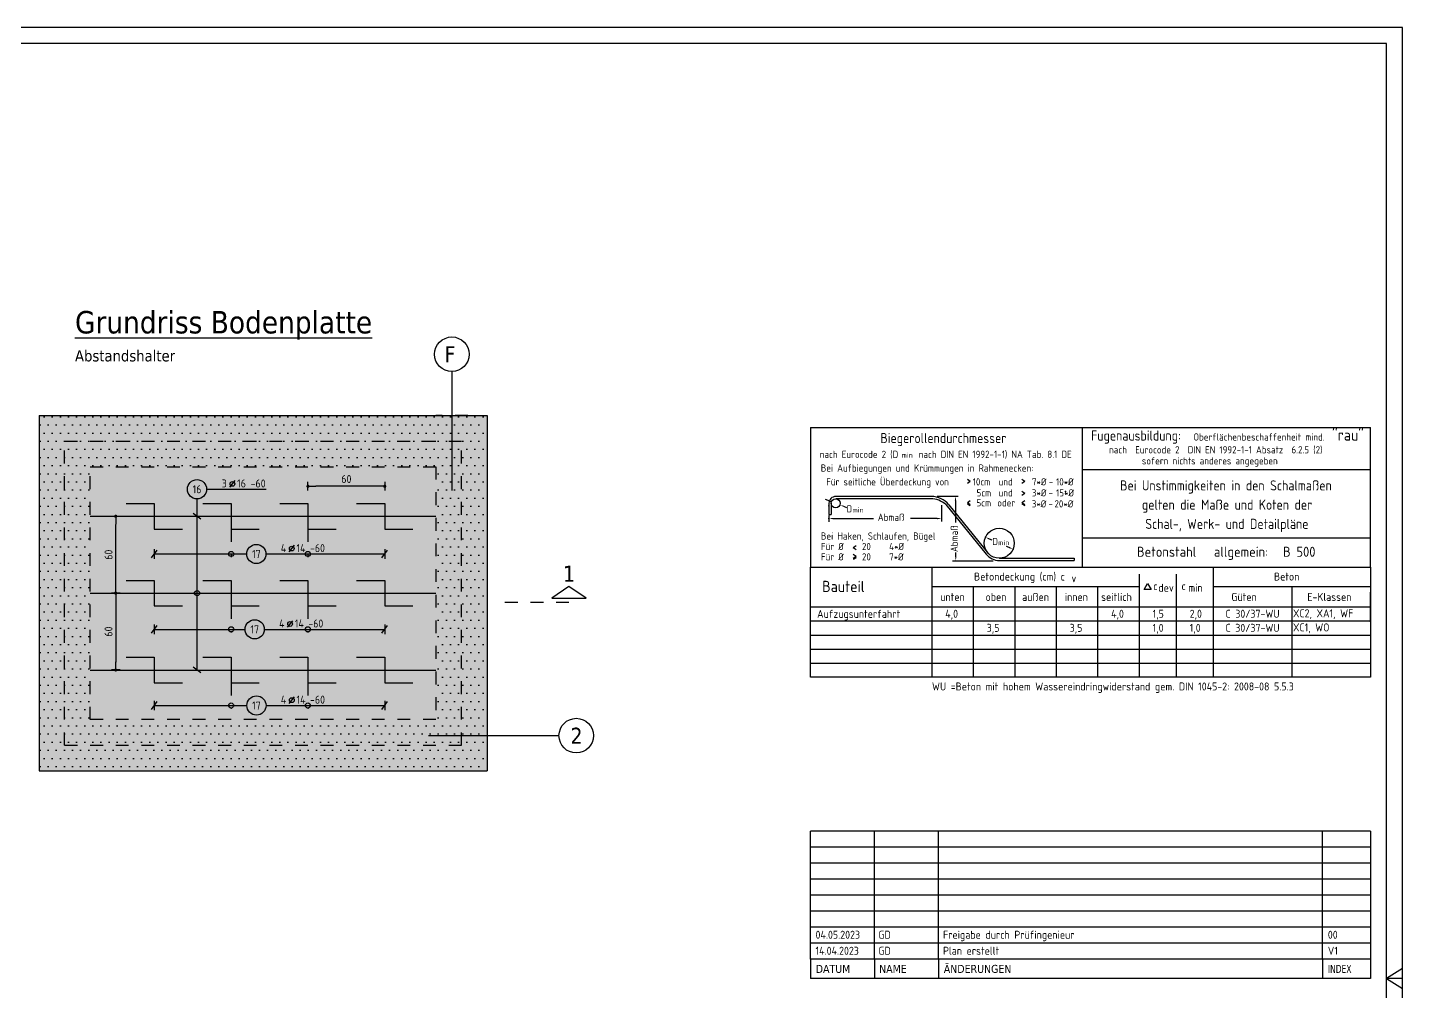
# Model space of a CAD drawing. Extents: x 0 to 42.8, y -1.8 to 41.7.
# Drawn here: x 18.98 to 29.73, y 7.32 to 14.85 of the extents above; entities that cross this region are included whole.
import ezdxf
from ezdxf.enums import TextEntityAlignment as Align

# ---------------------------------------------------------------- set-up
doc = ezdxf.new("R2010")
doc.units = 0
doc.header["$LTSCALE"] = 0.25
for name, pattern in [('AUSGEZOGEN', [1000.01, 1000, 0.01]), ('DIVIDE2', [0.625, 0.25, -0.125, 0, -0.125, 0, -0.125]), ('PUNKT', [0.175, 0.05, -0.125]), ('STRICHPUNKT2', [0.55, 0.25, -0.125, 0.05, -0.125]), ('VERDECKT', [0.375, 0.25, -0.125])]:
    doc.linetypes.add(name, pattern=pattern)
for name, color, linetype in [('2.UG', 7, 'Continuous'), ('ACHSEN', 7, 'Continuous'), ('AFB', 7, 'Continuous'), ('BET-ANS', 7, 'Continuous'), ('BETON', 7, 'Continuous'), ('DRUEBER', 7, 'Continuous'), ('grau_hell', 7, 'Continuous'), ('MASSE', 7, 'Continuous'), ('RAHMEN', 7, 'Continuous'), ('RND', 7, 'Continuous'), ('SCHNITTE', 7, 'Continuous'), ('SFP_Achsen', 7, 'Continuous'), ('STEMPEL', 7, 'Continuous'), ('TEXT', 7, 'Continuous')]:
    doc.layers.add(name, color=color, linetype=linetype)
doc.styles.add('helv', font='tahoma.ttf')
doc.styles.add('txt', font='isocp.shx')
doc.dimstyles.new('DOT_I', dxfattribs={"dimscale": 0.25, "dimtxt": 0.25, "dimasz": 0.25, "dimexe": 0.1, "dimexo": 0.3, "dimgap": 0.1, "dimtad": 1, "dimdec": 3, "dimzin": 3, "dimtxsty": 'txt', "dimblk": 'DOT', "dimblk1": 'DOT', "dimblk2": 'DOT', "dimsah": 1, "dimcen": 0.1, "dimse1": 1, "dimse2": 1, "dimazin": 0, "dimtfac": 1, "dimtdec": 4, "dimtix": 1, "dimtmove": 2, "dimatfit": 3, "dimfxl": 0, "dimtvp": 1, "dimtolj": 1, "dimtzin": 0, "dimarcsym": 0})

# ---------------------------------------------------------------- blocks, each defined once
blk = doc.blocks.new('Plankopf-ER')
at = {"layer": 'RAHMEN', "color": 7, "linetype": 'Continuous'}
for p, q in [((-0.5, 4.6), (-18, 4.6)), ((-18, 4.1), (-18, 4.6)), ((-16, 4.1), (-16, 4.6)), ((-14, 4.1), (-14, 4.6)), ((-2, 4.1), (-2, 4.6)), ((-0.5, 4.6), (-0.5, 4.1)), ((-0.5, 4.1), (-18, 4.1)), ((-18, 3.6), (-18, 4.1)), ((-16, 3.6), (-16, 4.1)), ((-14, 3.6), (-14, 4.1)), ((-2, 3.6), (-2, 4.1)), ((-0.5, 4.1), (-0.5, 3.6)), ((-0.5, 3.6), (-18, 3.6)), ((-18, 3.1), (-18, 3.6)), ((-16, 3.1), (-16, 3.6)), ((-14, 3.1), (-14, 3.6)), ((-2, 3.1), (-2, 3.6)), ((-0.5, 3.6), (-0.5, 3.1)), ((-0.5, 3.1), (-18, 3.1)), ((-18, 2.6), (-18, 3.1)), ((-16, 2.6), (-16, 3.1)), ((-14, 2.6), (-14, 3.1)), ((-2, 2.6), (-2, 3.1)), ((-0.5, 3.1), (-0.5, 2.6)), ((-0.5, 2.6), (-18, 2.6)), ((-18, 2.1), (-18, 2.6)), ((-16, 2.1), (-16, 2.6)), ((-14, 2.1), (-14, 2.6)), ((-2, 2.1), (-2, 2.6)), ((-0.5, 2.6), (-0.5, 2.1)), ((-0.5, 2.1), (-18, 2.1)), ((-18, 1.6), (-18, 2.1)), ((-16, 1.6), (-16, 2.1)), ((-14, 1.6), (-14, 2.1)), ((-2, 1.6), (-2, 2.1)), ((-0.5, 2.1), (-0.5, 1.6)), ((-0.5, 1.6), (-18, 1.6)), ((-18, 1.1), (-18, 1.6)), ((-16, 1.1), (-16, 1.6)), ((-14, 1.1), (-14, 1.6)), ((-2, 1.1), (-2, 1.6)), ((-0.5, 1.6), (-0.5, 1.1)), ((-0.5, 1.1), (-18, 1.1)), ((-18, 0.6), (-18, 1.1)), ((-16, 0.6), (-16, 1.1)), ((-14, 0.6), (-14, 1.1)), ((-2, 0.6), (-2, 1.1)), ((-0.5, 1.1), (-0.5, 0.6)), ((-0.5, 0.6), (-18, 0.6)), ((-18, 0.6), (-18, 0)), ((-16, 0.6), (-16, 0)), ((-14, 0.6), (-14, 0)), ((-2, 0.6), (-2, 0)), ((-0.5, 0.6), (-0.5, 0)), ((-0.5, 0), (-18, 0))]:
    blk.add_line(p, q, dxfattribs=at)
at = {"layer": 'RAHMEN', "color": 7, "linetype": 'Continuous', "style": 'txt'}
for tag, p in [('INDEX-D8', (-17.841, 4.242)), ('INDEX-N8', (-15.876, 4.242)), ('INDEX-X8', (-13.857, 4.242)), ('INDEX8', (-1.833, 4.242)), ('INDEX-D7', (-17.841, 3.742)), ('INDEX-N7', (-15.876, 3.742)), ('INDEX-X7', (-13.857, 3.742)), ('INDEX7', (-1.833, 3.742)), ('INDEX-D6', (-17.841, 3.242)), ('INDEX-N6', (-15.876, 3.242)), ('INDEX-X6', (-13.857, 3.242)), ('INDEX6', (-1.833, 3.242)), ('INDEX-D5', (-17.841, 2.742)), ('INDEX-N5', (-15.876, 2.742)), ('INDEX-X5', (-13.857, 2.742)), ('INDEX5', (-1.833, 2.742)), ('INDEX-D4', (-17.841, 2.242)), ('INDEX-N4', (-15.876, 2.242)), ('INDEX-X4', (-13.857, 2.242)), ('INDEX4', (-1.833, 2.242)), ('INDEX-D3', (-17.841, 1.742)), ('INDEX-N3', (-15.876, 1.742)), ('INDEX-X3', (-13.857, 1.742)), ('INDEX3', (-1.833, 1.742)), ('INDEX-D2', (-17.841, 1.242)), ('INDEX-N2', (-15.876, 1.242)), ('INDEX-X2', (-13.857, 1.242)), ('INDEX2', (-1.833, 1.242)), ('INDEX-D1', (-17.841, 0.742)), ('INDEX-N1', (-15.876, 0.742)), ('INDEX-X1', (-13.857, 0.742)), ('INDEX1', (-1.833, 0.742))]:
    blk.add_attdef(tag, p, '', height=0.25, dxfattribs=at)
at = {"layer": 'STEMPEL', "color": 7, "linetype": 'Continuous', "style": 'helv'}
for s, p in [('ÄNDERUNGEN', (-13.833, 0.176)), ('DATUM', (-17.833, 0.176)), ('NAME', (-15.853, 0.176))]:
    blk.add_text(s, height=0.25, dxfattribs=at).set_placement(p)
at = {"layer": 'STEMPEL', "color": 7, "linetype": 'Continuous', "style": 'helv', "width": 0.8}
blk.add_text('INDEX', height=0.25, dxfattribs=at).set_placement((-1.833, 0.176))
blk = doc.blocks.new('lei_gre')
at = {"layer": 'RND', "color": 7, "linetype": 'Continuous'}
for p, q in [((-0.09, -0.12), (0.09, 0.12)), ((0, 0.15), (0, -0.15))]:
    blk.add_line(p, q, dxfattribs=at)
blk = doc.blocks.new('RND_LEI')
at = {"layer": 'RND', "color": 7, "linetype": 'Continuous'}
blk.add_line((1.022, 0.066), (1.19, 0.27), dxfattribs=at)
for centre, radius in [((0, 0), 0.3), ((1.106, 0.168), 0.075)]:
    blk.add_circle(centre, radius, dxfattribs=at)
at = {"layer": 'RND', "color": 7, "linetype": 'Continuous', "style": 'txt'}
blk.add_attdef('POSL', text='', height=0.25, dxfattribs=at).set_placement((0, 0), align=Align.MIDDLE)
blk.add_attdef('ANZ', text='', height=0.25, dxfattribs=at).set_placement((0.931, 0.057), align=Align.RIGHT)
for tag, p in [('DUM', (1.253, 0.057)), ('ABSTD', (1.674, 0.057)), ('POSTXT', (0.374, -0.327))]:
    blk.add_attdef(tag, p, '', height=0.25, dxfattribs=at)
blk = doc.blocks.new('SCHN-1')
at = {"layer": 'SCHNITTE', "color": 5, "linetype": 'Continuous'}
blk.add_lwpolyline([(0.54, 0.125), (0, 0.485), (-0.54, 0.125)], close=True, dxfattribs=at)
at = {"layer": 'SCHNITTE', "color": 6, "linetype": 'Continuous', "style": 'helv'}
blk.add_attdef('SCHN-1', text='', height=0.5, dxfattribs=at).set_placement((0, 0.635), align=Align.CENTER)
blk = doc.blocks.new('A1-35-0')
at = {"layer": 'RAHMEN'}
for p, q in [((118.9, 59.4), (0, 59.4)), ((118.9, 0), (118.9, 59.4))]:
    blk.add_line(p, q, dxfattribs=at)
at = {"layer": 'RAHMEN', "color": 5}
for p, q in [((118.4, 58.9), (2, 58.9)), ((118.4, 0.5), (118.4, 58.9))]:
    blk.add_line(p, q, dxfattribs=at)
at = {"layer": 'RAHMEN', "color": 7, "linetype": 'Continuous'}
for p, q in [((118.9, 30.01), (118.4, 29.7)), ((118.4, 29.7), (118.9, 29.39))]:
    blk.add_line(p, q, dxfattribs=at)
blk = doc.blocks.new('DOT')
at = {"layer": 'MASSE', "color": 7, "linetype": 'Continuous'}
for p, q in [((0, 0), (-1, 0)), ((0, 0.54), (0, -0.54))]:
    blk.add_line(p, q, dxfattribs=at)
at = {"layer": 'MASSE', "color": 7, "linetype": 'Continuous', "const_width": 0.2}
blk.add_lwpolyline([(-0.1, 0, 1), (0.1, 0, 1)], format="xyb", close=True, dxfattribs=at)
blk = doc.blocks.new('*D33')
at = {"layer": 'Defpoints', "color": 0, "linetype": 'AUSGEZOGEN', "transparency": 16777216}
for p in [(19.673, 11.034), (19.673, 11.034), (19.673, 10.434)]:
    blk.add_point(p, dxfattribs=at)
at = {"layer": 'MASSE', "color": 0, "linetype": 'AUSGEZOGEN', "lineweight": -2, "transparency": 16777216}
blk.add_line((19.673, 10.496), (19.673, 10.971), dxfattribs=at)
at = {"layer": 'MASSE', "color": 0, "linetype": 'AUSGEZOGEN', "lineweight": -2, "transparency": 16777216, "xscale": 0.0625, "yscale": 0.0625, "zscale": 0.0625}
for p, rotation in [((19.673, 11.034), 90), ((19.673, 10.434), 270)]:
    blk.add_blockref('DOT', p, dxfattribs=dict(at, rotation=rotation))
at = {"layer": 'MASSE', "color": 0, "linetype": 'AUSGEZOGEN', "transparency": 16777216, "insert": (19.617, 10.734), "char_height": 0.0625, "attachment_point": 5, "rotation": 90, "style": 'txt'}
blk.add_mtext('\\A1;60', dxfattribs=at)
blk = doc.blocks.new('*D34')
at = {"layer": 'Defpoints', "color": 0, "linetype": 'AUSGEZOGEN', "transparency": 16777216}
for p in [(19.673, 10.434), (19.673, 9.834), (19.673, 9.834)]:
    blk.add_point(p, dxfattribs=at)
at = {"layer": 'MASSE', "color": 0, "linetype": 'AUSGEZOGEN', "lineweight": -2, "transparency": 16777216}
blk.add_line((19.673, 10.371), (19.673, 9.896), dxfattribs=at)
at = {"layer": 'MASSE', "color": 0, "linetype": 'AUSGEZOGEN', "lineweight": -2, "transparency": 16777216, "xscale": 0.0625, "yscale": 0.0625, "zscale": 0.0625}
for p, rotation in [((19.673, 10.434), 90), ((19.673, 9.834), 270)]:
    blk.add_blockref('DOT', p, dxfattribs=dict(at, rotation=rotation))
at = {"layer": 'MASSE', "color": 0, "linetype": 'AUSGEZOGEN', "transparency": 16777216, "insert": (19.617, 10.134), "char_height": 0.0625, "attachment_point": 5, "rotation": 90, "style": 'txt'}
blk.add_mtext('\\A1;60', dxfattribs=at)
blk = doc.blocks.new('*D35')
at = {"layer": 'Defpoints', "color": 0, "linetype": 'AUSGEZOGEN', "transparency": 16777216}
for p in [(21.175, 11.268), (21.175, 11.268), (21.775, 11.268)]:
    blk.add_point(p, dxfattribs=at)
at = {"layer": 'MASSE', "color": 0, "linetype": 'AUSGEZOGEN', "lineweight": -2, "transparency": 16777216}
blk.add_line((21.712, 11.268), (21.237, 11.268), dxfattribs=at)
at = {"layer": 'MASSE', "color": 0, "linetype": 'AUSGEZOGEN', "lineweight": -2, "transparency": 16777216, "xscale": 0.0625, "yscale": 0.0625, "zscale": 0.0625, "rotation": 180}
blk.add_blockref('DOT', (21.175, 11.268), dxfattribs=at)
at = {"layer": 'MASSE', "color": 0, "linetype": 'AUSGEZOGEN', "lineweight": -2, "transparency": 16777216, "xscale": 0.0625, "yscale": 0.0625, "zscale": 0.0625}
blk.add_blockref('DOT', (21.775, 11.268), dxfattribs=at)
at = {"layer": 'MASSE', "color": 0, "linetype": 'AUSGEZOGEN', "transparency": 16777216, "insert": (21.475, 11.325), "char_height": 0.0625, "attachment_point": 5, "style": 'txt'}
blk.add_mtext('\\A1;60', dxfattribs=at)

msp = doc.modelspace()

# ---------------------------------------------------------------- hatches: boundary and pattern name
at = {"layer": '2.UG'}
h = msp.add_hatch(dxfattribs=at)
h.set_pattern_fill('DOTS', scale=0.04, double=1)
h.paths.add_polyline_path([(19.0741, 11.8213), (19.0741, 9.0463), (22.5741, 9.0463), (22.5741, 11.8213)])
h.paths.add_polyline_path([(19.4741, 11.4213), (19.4741, 9.4463), (22.1741, 9.4463), (22.1741, 11.4213)], flags=16)
at = {"layer": 'grau_hell'}
msp.add_hatch(color=9, dxfattribs=at).paths.add_polyline_path([(19.0741, 11.8213), (19.0741, 9.0463), (22.5741, 9.0463), (22.5741, 11.8213)])

# ---------------------------------------------------------------- linework, layer by layer
at = {"layer": 'ACHSEN', "color": 140, "linetype": 'AUSGEZOGEN'}
for p, q in [((22.2991, 12.1635), (22.2991, 11.2344)), ((22.1168, 9.3213), (23.1358, 9.3213))]:
    msp.add_line(p, q, dxfattribs=at)
at = {"layer": 'AFB', "color": 1, "linetype": 'DIVIDE2'}
for p, q in [((19.2741, 11.6213), (22.3741, 11.6213)), ((19.2741, 9.2463), (19.2741, 11.6213)), ((22.3741, 9.2463), (22.3741, 11.6213)), ((19.2741, 9.2463), (22.3741, 9.2463))]:
    msp.add_line(p, q, dxfattribs=at)
at = {"layer": 'BETON', "color": 6, "linetype": 'AUSGEZOGEN'}
for p, q in [((19.0741, 11.8213), (22.5741, 11.8213)), ((19.0741, 11.8213), (19.0741, 9.0463)), ((22.5741, 11.8213), (22.5741, 9.0463)), ((19.0741, 9.0463), (22.5741, 9.0463))]:
    msp.add_line(p, q, dxfattribs=at)
at = {"layer": 'DRUEBER', "color": 7, "linetype": 'PUNKT', "lineweight": -2}
for p, q in [((22.4241, 11.8213), (22.1741, 11.8213)), ((19.4741, 9.4463), (19.4741, 11.4213)), ((19.4741, 11.4213), (22.1741, 11.4213)), ((22.1741, 9.4463), (19.4741, 9.4463))]:
    msp.add_line(p, q, dxfattribs=at)
at = {"layer": 'DRUEBER', "color": 7, "linetype": 'PUNKT'}
msp.add_lwpolyline([(19.4741, 11.4213), (22.1741, 11.4213), (22.1741, 9.4463), (19.4741, 9.4463)], close=True, dxfattribs=at)
at = {"layer": 'RAHMEN', "color": 5, "linetype": 'Continuous'}
for p, q in [((25.1, 11.7274), (29.475, 11.7274)), ((25.1, 11.7274), (25.1, 10.6379)), ((27.2246, 10.6379), (27.2246, 11.7274)), ((29.475, 10.6379), (29.475, 11.7274)), ((29.475, 10.2111), (29.475, 10.4423))]:
    msp.add_line(p, q, dxfattribs=at)
at = {"layer": 'RAHMEN', "color": 7, "linetype": 'AUSGEZOGEN'}
for p, q in [((27.2246, 11.3986), (29.475, 11.3986)), ((26.349, 11.306), (26.3272, 11.3213)), ((26.349, 11.306), (26.3272, 11.2907)), ((26.774, 11.306), (26.7522, 11.3213)), ((26.774, 11.306), (26.7522, 11.2907)), ((26.7742, 11.2112), (26.7524, 11.2264)), ((26.7742, 11.2112), (26.7524, 11.1959)), ((26.3272, 11.1421), (26.349, 11.1574)), ((26.3272, 11.1421), (26.349, 11.1268)), ((26.3272, 11.1324), (26.349, 11.1171)), ((26.7522, 11.1421), (26.774, 11.1574)), ((26.7522, 11.1421), (26.774, 11.1268)), ((26.7522, 11.1324), (26.774, 11.1171)), ((27.2246, 10.8667), (29.475, 10.8667)), ((25.4347, 10.7907), (25.4565, 10.806)), ((25.4347, 10.7907), (25.4565, 10.7754)), ((25.4565, 10.7203), (25.4347, 10.7356)), ((25.4565, 10.7203), (25.4347, 10.705)), ((25.4565, 10.7106), (25.4347, 10.6953)), ((25.1, 10.3266), (29.475, 10.3266)), ((25.1, 10.2166), (29.475, 10.2166)), ((25.1, 10.1066), (29.475, 10.1066)), ((25.1, 9.9966), (29.475, 9.9966)), ((25.1, 9.8866), (29.475, 9.8866))]:
    msp.add_line(p, q, dxfattribs=at)
at = {"layer": 'RAHMEN', "color": 7, "linetype": 'Continuous'}
for p, q in [((26.0456, 11.1883), (25.2978, 11.1883)), ((26.0393, 11.1706), (25.2978, 11.1706)), ((26.0913, 11.19), (26.2544, 11.19)), ((25.2648, 11.148), (25.2182, 11.166)), ((25.2447, 11.1352), (25.2447, 11.0466)), ((25.2624, 11.1352), (25.2624, 11.0466)), ((25.3577, 11.1123), (25.3812, 11.1033)), ((26.1246, 11.1203), (26.1246, 10.9936)), ((26.1569, 11.1259), (26.4718, 10.7383)), ((26.1811, 11.1238), (26.4842, 10.7508)), ((26.2332, 11.1563), (26.2332, 10.9858)), ((25.2447, 11.0466), (25.2624, 11.0466)), ((25.2447, 11.0409), (25.2447, 10.9907)), ((25.2784, 11.0161), (25.5926, 11.0161)), ((26.0909, 11.0161), (25.8817, 11.0161)), ((26.5206, 10.8469), (26.4986, 10.8564)), ((26.2355, 10.7211), (26.2355, 10.7507)), ((26.6516, 10.7905), (26.6312, 10.7993)), ((26.0504, 9.7895), (26.0504, 10.6379)), ((26.2099, 10.6873), (26.5266, 10.6873)), ((26.5766, 10.7064), (27.1612, 10.7061)), ((26.5766, 10.6884), (27.1612, 10.6884)), ((27.1612, 10.7061), (27.1612, 10.6884)), ((28.2492, 9.7766), (28.2492, 10.6379)), ((27.6699, 9.7766), (27.6699, 10.5831)), ((27.9595, 9.7766), (27.9595, 10.5831)), ((26.3743, 9.7766), (26.3743, 10.4869)), ((26.6982, 9.7766), (26.6982, 10.4869)), ((27.0221, 9.7766), (27.0221, 10.4869)), ((27.346, 9.7766), (27.346, 10.4869)), ((28.8621, 9.7766), (28.8621, 10.4869)), ((26.0504, 9.7766), (26.0504, 10.3266)), ((27.6699, 9.7766), (27.6699, 10.3266)), ((29.725, 7.425), (29.6, 7.425))]:
    msp.add_line(p, q, dxfattribs=at)
at = {"layer": 'RAHMEN', "color": 1, "linetype": 'Continuous'}
for p, q in [((26.0504, 10.4869), (27.6699, 10.4869)), ((28.2492, 10.4869), (29.475, 10.4869))]:
    msp.add_line(p, q, dxfattribs=at)
at = {"layer": 'RAHMEN', "color": 5, "linetype": 'AUSGEZOGEN'}
msp.add_lwpolyline([(25.1, 10.6379), (29.475, 10.6379), (29.475, 9.7766), (25.1, 9.7766)], close=True, dxfattribs=at)
at = {"layer": 'RAHMEN', "color": 1, "linetype": 'Continuous'}
msp.add_lwpolyline([(27.7343, 10.5092), (27.7616, 10.462), (27.707, 10.462)], close=True, dxfattribs=at)
at = {"layer": 'RAHMEN', "color": 7, "linetype": 'Continuous'}
for centre, radius in [((25.2978, 11.1352), 0.0354), ((26.5751, 10.8234), 0.117)]:
    msp.add_circle(centre, radius, dxfattribs=at)
for centre, radius, start, end in [((25.2978, 11.1352), 0.0531, 89.99998, 180), ((26.0393, 10.9934), 0.1772, 48.41068, 90), ((26.0456, 11.0137), 0.1746, 39.09564, 90), ((26.5766, 10.8234), 0.135, 219.09564, 270)]:
    msp.add_arc(centre, radius, start, end, dxfattribs=at)
for p in [(27.0937, 11.2287), (25.2447, 11.1147), (25.2447, 11.0161), (26.4676, 10.8698), (26.6826, 10.7771)]:
    msp.add_point(p, dxfattribs=at)
for points in [[(26.2389, 11.1563), (26.2276, 11.1563), (26.2332, 11.1901)], [(25.2388, 11.1534), (25.242, 11.1615), (25.2648, 11.148)], [(25.3562, 11.1082), (25.3593, 11.1164), (25.3333, 11.1217)], [(25.2784, 11.0105), (25.2784, 11.0217), (25.2447, 11.0161)], [(26.0909, 11.0105), (26.0909, 11.0217), (26.1246, 11.0161)], [(26.4964, 10.8512), (26.5009, 10.8616), (26.4676, 10.8698)], [(26.6494, 10.7853), (26.6538, 10.7956), (26.6826, 10.7771)], [(26.2411, 10.7211), (26.2299, 10.7211), (26.2355, 10.6873)]]:
    msp.add_solid(points, dxfattribs=at)
at = {"layer": 'RND', "color": 7, "linetype": 'AUSGEZOGEN'}
for p, q in [((20.3833, 11.2449), (20.849, 11.2449)), ((20.3083, 11.0338), (20.3083, 11.1699)), ((20.3083, 9.8338), (20.3083, 11.0338)), ((19.9748, 10.7397), (20.6969, 10.7397)), ((20.8469, 10.7397), (21.7748, 10.7397)), ((19.9748, 10.1512), (20.684, 10.1512)), ((20.834, 10.1512), (21.7748, 10.1512)), ((19.9748, 9.5566), (20.6973, 9.5566)), ((20.8473, 9.5566), (21.7748, 9.5566))]:
    msp.add_line(p, q, dxfattribs=at)
at = {"layer": 'RND', "color": 102, "linetype": 'VERDECKT'}
for p, q in [((20.5748, 10.9338), (20.5748, 10.7147)), ((21.1748, 10.9338), (21.1748, 10.7147)), ((20.5748, 10.3338), (20.5748, 10.1262)), ((21.1748, 10.3338), (21.1748, 10.1262)), ((20.5748, 9.7338), (20.5748, 9.5316)), ((21.1748, 9.7338), (21.1748, 9.5316))]:
    msp.add_line(p, q, dxfattribs=at)
at = {"layer": 'RND', "color": 1, "linetype": 'AUSGEZOGEN'}
for points in [[(19.7548, 11.1338), (19.9748, 11.1338), (19.9748, 10.9338), (20.1948, 10.9338)], [(20.3548, 11.1338), (20.5748, 11.1338), (20.5748, 10.9338), (20.7948, 10.9338)], [(20.9548, 11.1338), (21.1748, 11.1338), (21.1748, 10.9338), (21.3948, 10.9338)], [(21.5548, 11.1338), (21.7748, 11.1338), (21.7748, 10.9338), (21.9948, 10.9338)], [(19.4741, 11.0338), (22.1741, 11.0338)], [(19.7548, 10.5338), (19.9748, 10.5338), (19.9748, 10.3338), (20.1948, 10.3338)], [(20.3548, 10.5338), (20.5748, 10.5338), (20.5748, 10.3338), (20.7948, 10.3338)], [(20.9548, 10.5338), (21.1748, 10.5338), (21.1748, 10.3338), (21.3948, 10.3338)], [(21.5548, 10.5338), (21.7748, 10.5338), (21.7748, 10.3338), (21.9948, 10.3338)], [(19.4741, 10.4338), (22.1741, 10.4338)], [(19.7548, 9.9338), (19.9748, 9.9338), (19.9748, 9.7338), (20.1948, 9.7338)], [(20.3548, 9.9338), (20.5748, 9.9338), (20.5748, 9.7338), (20.7948, 9.7338)], [(20.9548, 9.9338), (21.1748, 9.9338), (21.1748, 9.7338), (21.3948, 9.7338)], [(21.5548, 9.9338), (21.7748, 9.9338), (21.7748, 9.7338), (21.9948, 9.7338)], [(19.4741, 9.8338), (22.1741, 9.8338)]]:
    msp.add_lwpolyline(points, dxfattribs=at)
at = {"layer": 'RND', "color": 7, "linetype": 'AUSGEZOGEN'}
for centre in [(20.5748, 10.7397), (21.1748, 10.7397), (20.3083, 10.4338), (20.5748, 10.1512), (21.1748, 10.1512), (20.5748, 9.5566), (21.1748, 9.5566)]:
    msp.add_circle(centre, 0.02, dxfattribs=at)
at = {"layer": 'SCHNITTE', "color": 5, "linetype": 'STRICHPUNKT2'}
msp.add_line((22.7138, 10.3641), (23.2138, 10.3641), dxfattribs=at)
at = {"layer": 'SFP_Achsen', "color": 7, "linetype": 'AUSGEZOGEN'}
for centre in [(22.2991, 12.2987), (23.271, 9.3213)]:
    msp.add_circle(centre, 0.1352, dxfattribs=at)

# ---------------------------------------------------------------- block references
at = {"layer": 'BET-ANS', "xscale": 0.25, "yscale": 0.25, "zscale": 0.25}
msp.add_blockref('Plankopf-ER', (29.6, 7.425), dxfattribs=at).add_auto_attribs({'INDEX1': 'V1', 'INDEX-N1': 'GD', 'INDEX-D1': '14.04.2023', 'INDEX-X1': 'Plan erstellt', 'INDEX2': '00', 'INDEX-N2': 'GD', 'INDEX-D2': '04.05.2023', 'INDEX-X2': 'Freigabe durch Prüfingenieur'})
at = {"layer": 'RAHMEN', "color": 7, "linetype": 'AUSGEZOGEN', "xscale": 0.25, "yscale": 0.25, "zscale": 0.25}
msp.add_blockref('A1-35-0', (0, 0), dxfattribs=at)
at = {"layer": 'RND', "color": 7, "linetype": 'AUSGEZOGEN', "xscale": 0.25, "yscale": 0.25, "zscale": 0.25}
for p, values in [((20.3083, 11.2449), {'POSL': '16', 'DUM': '16', 'ANZ': '3', 'ABSTD': '-60'}), ((20.7719, 10.7397), {'POSL': '17', 'DUM': '14', 'ANZ': '4', 'ABSTD': '-60'}), ((20.759, 10.1512), {'POSL': '17', 'DUM': '14', 'ANZ': '4', 'ABSTD': '-60'}), ((20.7723, 9.5566), {'POSL': '17', 'DUM': '14', 'ANZ': '4', 'ABSTD': '-60'})]:
    msp.add_blockref('RND_LEI', p, dxfattribs=at).add_auto_attribs(values)
at = {"layer": 'RND', "color": 7, "linetype": 'AUSGEZOGEN', "xscale": 0.25, "yscale": 0.25, "zscale": 0.25, "rotation": 90}
for p in [(20.3083, 11.0338), (20.3083, 9.8338)]:
    msp.add_blockref('lei_gre', p, dxfattribs=at)
at = {"layer": 'RND', "color": 7, "linetype": 'AUSGEZOGEN', "xscale": 0.25, "yscale": 0.25, "zscale": 0.25}
for p in [(19.9748, 10.7397), (21.7748, 10.7397), (19.9748, 10.1512), (21.7748, 10.1512), (19.9748, 9.5566), (21.7748, 9.5566)]:
    msp.add_blockref('lei_gre', p, dxfattribs=at)
at = {"layer": 'SCHNITTE', "color": 5, "linetype": 'STRICHPUNKT2', "xscale": 0.25, "yscale": 0.25, "zscale": 0.25}
msp.add_blockref('SCHN-1', (23.2138, 10.3641), dxfattribs=at).add_auto_attribs({'SCHN-1': '1'})

# ---------------------------------------------------------------- texts
at = {"layer": 'RAHMEN', "color": 1, "linetype": 'Continuous', "style": 'txt', "width": 0.95}
for s, p in [('Biegerollendurchmesser', (26.1389, 11.6052)), ('Fugenausbildung:', (27.643, 11.625)), ('Bei Unstimmigkeiten in den Schalmaßen', (28.3462, 11.2353)), ('gelten die Maße und Koten der', (28.3547, 11.0853)), ('Schal-, Werk- und Detailpläne', (28.353, 10.9353))]:
    msp.add_text(s, height=0.07875, dxfattribs=at).set_placement(p, align=Align.CENTER)
at = {"layer": 'RAHMEN', "color": 7, "linetype": 'Continuous', "style": 'txt'}
for s, height, p in [('Oberflächenbeschaffenheit mind.', 0.05625, (28.0922, 11.625)), ('nach  Eurocode 2  DIN EN 1992-1-1 Absatz  6.2.5 (2)', 0.05625, (27.4331, 11.525)), ('sofern nichts anderes angegeben', 0.05625, (27.6897, 11.4385)), ('Bei Aufbiegungen und Krümmungen in Rahmenecken:', 0.05625, (25.1809, 11.3826)), ('10cm', 0.05625, (26.3675, 11.2745)), ('und', 0.05625, (26.5697, 11.2745)), ('7*%%C', 0.05625, (26.8305, 11.2745)), ('-', 0.0563, (26.9612, 11.2745)), ('10*%%C', 0.05625, (27.0187, 11.2745)), ('5cm', 0.05625, (26.3977, 11.1886)), ('und', 0.05625, (26.5699, 11.1886)), ('3*%%C', 0.05625, (26.8298, 11.1886)), ('-', 0.0563, (26.9605, 11.1886)), ('15*%%C', 0.05625, (27.0187, 11.1886)), ('D', 0.0563, (25.3823, 11.0639)), ('5cm', 0.05625, (26.3972, 11.1106)), ('oder', 0.05625, (26.5595, 11.1106)), ('3*%%C', 0.05625, (26.829, 11.1027)), ('-', 0.0563, (26.9598, 11.1027)), ('20*%%C', 0.05625, (27.0065, 11.1027)), ('Abmaß', 0.05625, (25.6263, 10.9979)), ('Bei Haken, Schlaufen, Bügel', 0.05625, (25.182, 10.8517)), ('D', 0.0563, (26.5209, 10.8087)), ('Für %%C', 0.05625, (25.1819, 10.7698)), ('Für %%C', 0.05625, (25.182, 10.6888)), ('20', 0.05625, (25.5029, 10.7698)), ('20', 0.05625, (25.503, 10.6888)), ('4*%%C', 0.05625, (25.7148, 10.7698)), ('7*%%C', 0.05625, (25.7148, 10.6888))]:
    msp.add_text(s, height=height, dxfattribs=at).set_placement(p)
msp.add_text('nach Eurocode 2 (D     nach DIN EN 1992-1-1) NA Tab. 8.1 DE', height=0.05625, dxfattribs=at).set_placement((26.157, 11.4897), align=Align.CENTER)
msp.add_text('Für seitliche Überdeckung von', height=0.05625, dxfattribs=at).set_placement((26.1814, 11.2745), align=Align.RIGHT)
msp.add_text('Abmaß', height=0.05625, rotation=90, dxfattribs=at).set_placement((26.2515, 10.7549))
at = {"layer": 'RAHMEN', "color": 1, "linetype": 'Continuous', "style": 'txt'}
for s, height, p in [('Betonstahl', 0.07875, (27.6504, 10.7174)), ('allgemein:', 0.07875, (28.252, 10.7174)), ('B 500 ', 0.07875, (28.7914, 10.7174)), ('Bauteil', 0.0875, (25.1914, 10.4427)), ('Betondeckung (cm) c', 0.0625, (26.3782, 10.5319)), ('v', 0.0625, (27.139, 10.5187)), ('Beton', 0.0625, (28.7213, 10.5319)), ('c', 0.0625, (27.7773, 10.4578)), ('dev', 0.0625, (27.8181, 10.4446)), ('c', 0.0625, (27.9985, 10.4578)), ('min', 0.0625, (28.0527, 10.4446)), ('WU =Beton mit hohem Wassereindringwiderstand gem. DIN 1045-2: 2008-08 5.5.3', 0.0625, (26.0495, 9.6739))]:
    msp.add_text(s, height=height, dxfattribs=at).set_placement(p)
at = {"layer": 'SFP_Achsen', "color": 6, "linetype": 'AUSGEZOGEN', "style": 'helv'}
for s, p in [('F', (22.2421, 12.2365)), ('2', (23.2257, 9.2582))]:
    msp.add_text(s, height=0.125, dxfattribs=at).set_placement(p)
at = {"layer": 'TEXT', "color": 5, "linetype": 'AUSGEZOGEN', "style": 'helv'}
msp.add_text('%%UGrundriss Bodenplatte', height=0.175, dxfattribs=at).set_placement((19.355, 12.4616))
at = {"layer": 'TEXT', "color": 1, "linetype": 'AUSGEZOGEN', "style": 'helv'}
msp.add_text('Abstandshalter', height=0.0875, dxfattribs=at).set_placement((19.355, 12.2428))
at = {"layer": 'TEXT', "color": 1, "style": 'txt'}
msp.add_text('"rau"', height=0.0875, dxfattribs=at).set_placement((29.1747, 11.6248))
at = {"layer": 'TEXT', "color": 7, "linetype": 'AUSGEZOGEN', "style": 'txt'}
for s, height, p in [('min', 0.04008, (25.8119, 11.4909)), ('min', 0.04008, (25.4276, 11.0632)), ('min', 0.04008, (26.5662, 10.808)), ('unten', 0.0625, (26.1144, 10.3728)), ('oben', 0.0625, (26.4681, 10.3728)), ('außen', 0.0625, (26.7538, 10.3728)), ('innen', 0.0625, (27.0872, 10.3728)), ('seitlich', 0.0625, (27.371, 10.3728)), ('Güten', 0.0625, (28.3882, 10.3728)), ('E-Klassen', 0.0625, (28.982, 10.3728)), ('Aufzugsunterfahrt', 0.0625, (25.1522, 10.2408)), ('4,0', 0.0625, (26.1532, 10.2417)), ('4,0', 0.0625, (27.4488, 10.2417)), ('1,5', 0.0625, (27.7727, 10.2417)), ('2,0', 0.0625, (28.0624, 10.2417)), ('C 30/37-WU', 0.0625, (28.3427, 10.2417)), ('XC2, XA1, WF', 0.0625, (28.8693, 10.2452)), ('3,5', 0.0625, (26.4771, 10.1317)), ('3,5', 0.0625, (27.1249, 10.1317)), ('1,0', 0.0625, (27.7727, 10.1317)), ('1,0', 0.0625, (28.0624, 10.1317)), ('C 30/37-WU', 0.0625, (28.3427, 10.1317)), ('XC1, WO', 0.0625, (28.8693, 10.1352))]:
    msp.add_text(s, height=height, dxfattribs=at).set_placement(p)

# ---------------------------------------------------------------- dimensions: what is measured, and where the dimension line sits
at = {"layer": 'MASSE', "color": 7, "linetype": 'AUSGEZOGEN'}
dim = msp.add_linear_dim(base=(21.1748, 11.2683), p1=(21.7748, 11.2683), p2=(21.1748, 11.2683), dimstyle='DOT_I', override={"dimdec": 0, "dimlfac": 100}, dxfattribs=at)
dim.commit()
dim.dimension.update_dxf_attribs({"geometry": '*D35', "text_midpoint": (21.4748, 11.3246)})
for base, p2, picture, middle in [((19.6733, 11.0338), (19.6733, 11.0338), '*D33', (19.617, 10.7338)), ((19.6733, 9.8338), (19.6733, 9.8338), '*D34', (19.617, 10.1338))]:
    dim = msp.add_linear_dim(base=base, p1=(19.6733, 10.4338), p2=p2, angle=90, dimstyle='DOT_I', override={"dimdec": 0, "dimlfac": 100}, dxfattribs=at)
    dim.commit()
    dim.dimension.update_dxf_attribs({"geometry": picture, "text_midpoint": middle})

doc.saveas('drawing.dxf')
